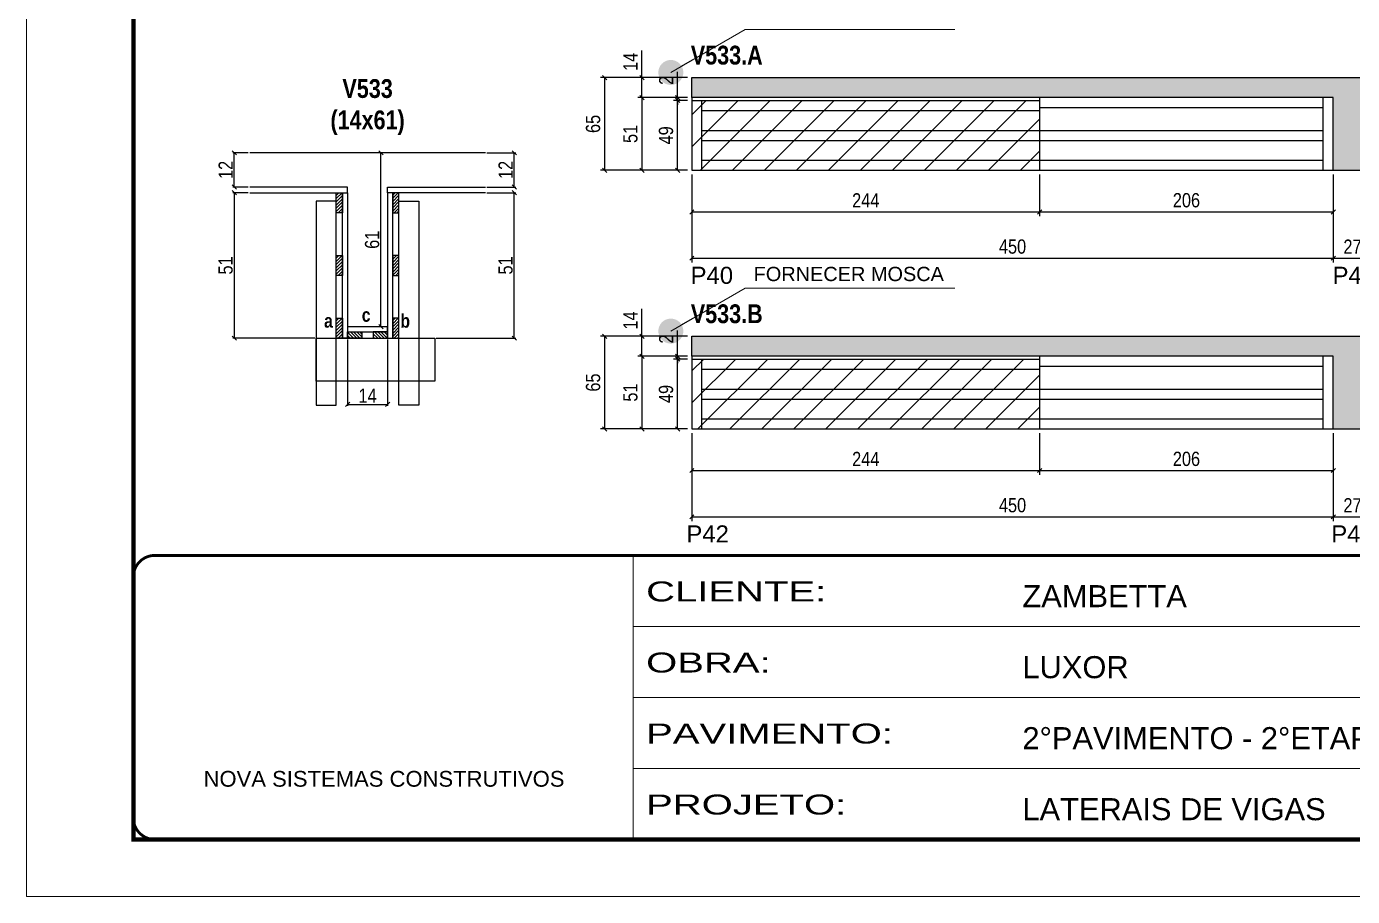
# Model space of a CAD drawing. Extents: x -15895 to 12929, y -2522 to 15173.
# Drawn here: x 6493 to 7423, y 11261 to 11871 of the extents above; entities that cross this region are included whole.
import ezdxf

# ---------------------------------------------------------------- set-up
doc = ezdxf.new("R2010")
doc.units = 0
doc.header["$PDMODE"] = 35
doc.header["$PDSIZE"] = -10
doc.linetypes.add('CONTINUO', pattern=[0])
doc.linetypes.add('DASHED', pattern=[0.75, 0.5, -0.25])
for name, color, linetype in [('5', 5, 'Continuous'), ('COTA', 241, 'Continuous'), ('detalhes', 4, 'Continuous'), ('NOMENCLATURA', 7, 'Continuous'), ('Painéis', 200, 'Continuous'), ('SARR_2.2x7', 40, 'Continuous'), ('SARR_3.5x7', 81, 'Continuous')]:
    doc.layers.add(name, color=color, linetype=linetype)
for name, color, linetype, lineweight in [('CARIMBO', 255, 'Continuous', 9), ('CONCRETO', 251, 'Continuous', 25), ('Folhas', 255, 'Continuous', 9), ('Hachura', 251, 'Continuous', 9), ('SARRAFO DE PRESSAO', 251, 'DASHED', 9)]:
    doc.layers.add(name, color=color, linetype=linetype, lineweight=lineweight)
doc.styles.add('ARIAL', font='arial.ttf')
doc.styles.add('COTA TECNICA', font='techl___.ttf', dxfattribs={"height": 10})
doc.styles.add('COTA TECNICA 2X', font='techl___.ttf', dxfattribs={"height": 10})
doc.styles.get("Standard").update_dxf_attribs({"font": 'arial.ttf'})
doc.styles.add('TECNICA', font='techb___.ttf', dxfattribs={"height": 10})
doc.styles.add('Tecnologia', font='')
doc.styles.get('Tecnologia').set_extended_font_data('Forgotten Futurist')
doc.dimstyles.new('3x', dxfattribs={"dimtxt": 10, "dimasz": 5, "dimexe": 7, "dimexo": 5, "dimgap": 4, "dimtad": 1, "dimdec": 4, "dimlfac": 0.333333, "dimdsep": 46, "dimtxsty": 'Standard', "dimblk": 'DOT', "dimcen": 0.09, "dimclrd": 1, "dimclre": 1, "dimclrt": 2, "dimadec": 0, "dimazin": 2, "dimtfac": 1, "dimtdec": 4, "dimtmove": 0, "dimatfit": 3, "dimldrblk": 'DOT', "dimfxl": 1, "dimtolj": 1, "dimtzin": 0, "dimlwd": 9, "dimlwe": 9, "dimarcsym": 0})
doc.dimstyles.new('PAINEL', dxfattribs={"dimtxt": 10, "dimasz": 3, "dimexe": 3, "dimexo": 3, "dimgap": 3, "dimtad": 1, "dimdec": 1, "dimzin": 12, "dimdsep": 46, "dimtxsty": 'COTA TECNICA', "dimblk1": 'OBLIQUE', "dimblk2": 'OBLIQUE', "dimsah": 1, "dimcen": 0.9, "dimclrd": 4, "dimclre": 4, "dimclrt": 240, "dimadec": 1, "dimazin": 3, "dimtfac": 1, "dimtdec": 1, "dimtmove": 0, "dimatfit": 3, "dimfxl": 1, "dimtolj": 1, "dimtzin": 12, "dimarcsym": 0})
doc.dimstyles.new('SECAO', dxfattribs={"dimscale": 0.333333, "dimtxt": 5, "dimasz": 9, "dimexe": 3, "dimexo": 3, "dimgap": 3, "dimtad": 1, "dimdec": 1, "dimlfac": 0.5, "dimzin": 12, "dimdsep": 46, "dimtxsty": 'COTA TECNICA 2X', "dimblk1": 'OBLIQUE', "dimblk2": 'OBLIQUE', "dimsah": 1, "dimcen": 0.9, "dimclrd": 4, "dimclre": 4, "dimclrt": 240, "dimadec": 1, "dimazin": 3, "dimtfac": 1, "dimtdec": 1, "dimtmove": 0, "dimatfit": 3, "dimfxl": 1, "dimtolj": 1, "dimtzin": 12, "dimarcsym": 0})
pattern_1 = [(45, (-116802.018, -21525.1854), (-1.122532015, 1.122532015), [])]

# ---------------------------------------------------------------- blocks, each defined once
blk = doc.blocks.new('9999999999')
at = {"color": 30, "linetype": 'CONTINUO'}
for p, q in [((98564.56, 34230.21), (98564.56, 34429.45)), ((98564.56, 34379.64), (99583.98, 34379.64)), ((98564.56, 34329.83), (99487.98, 34329.83)), ((98564.56, 34280.02), (99487.98, 34280.02))]:
    blk.add_line(p, q, dxfattribs=at)
at = {"color": 30, "linetype": 'CONTINUO', "const_width": 2}
blk.add_lwpolyline([(99583.98, 34230.21), (99583.98, 34414.45, 0.414214), (99568.98, 34429.45), (98228.98, 34429.45, 0.414214), (98213.98, 34414.45), (98213.98, 34245.21, 0.414214), (98228.98, 34230.21), (99583.98, 34230.21)], format="xyb", dxfattribs=at)
at = {"layer": 'Folhas'}
blk.add_lwpolyline([(98138.98, 34190.21), (99623.98, 34190.21), (99623.98, 35240.21), (98138.98, 35240.21)], close=True, dxfattribs=at)
at = {"layer": 'Folhas', "color": 30, "const_width": 3}
blk.add_lwpolyline([(98213.98, 34230.21), (99583.98, 34230.21), (99583.98, 35200.21), (98213.98, 35200.21)], close=True, dxfattribs=at)
at = {"color": 7, "linetype": 'Continuous', "ltscale": 5, "style": 'ARIAL'}
for s, height, p in [('ZAMBETTA', 15.483, (98837.68, 34393.13)), ('LUXOR', 15.483, (98837.68, 34343.32)), ('2°PAVIMENTO - 2°ETAPA', 15.4829, (98837.68, 34293.51)), ('NOVA SISTEMAS CONSTRUTIVOS', 11.0592, (98263.19, 34267.21)), ('LATERAIS DE VIGAS', 15.4829, (98837.68, 34243.7))]:
    blk.add_text(s, height=height, dxfattribs=at).set_placement(p)
at = {"layer": 'Folhas', "color": 7, "style": 'Tecnologia', "width": 1.5}
for s, p in [('CLIENTE:', (98573.65, 34397.17)), ('OBRA:', (98573.65, 34347.31)), ('PAVIMENTO:', (98573.65, 34297.5)), ('PROJETO:', (98573.65, 34247.69))]:
    blk.add_text(s, height=14, dxfattribs=at).set_placement(p)
blk = doc.blocks.new('_Oblique')
at = {"color": 0, "linetype": 'ByBlock', "lineweight": -2}
blk.add_line((-0.5, -0.5), (0.5, 0.5), dxfattribs=at)
blk = doc.blocks.new('*D240')
at = {"layer": 'COTA', "color": 4, "lineweight": -2, "transparency": 16777216}
for p, q in [((6648.45, 11754.35), (6637.66, 11754.35)), ((6638.66, 11754.35), (6638.66, 11652.35)), ((6695.15, 11652.35), (6637.66, 11652.35))]:
    blk.add_line(p, q, dxfattribs=at)
at = {"layer": 'Defpoints', "color": 0, "transparency": 16777216}
for p in [(6649.45, 11754.35), (6638.66, 11652.35), (6696.15, 11652.35, 0)]:
    blk.add_point(p, dxfattribs=at)
at = {"layer": 'COTA', "color": 4, "lineweight": -2, "transparency": 16777216, "xscale": 3, "yscale": 3, "zscale": 3}
for p, rotation in [((6638.66, 11754.35), 90), ((6638.66, 11652.35), 270)]:
    blk.add_blockref('_Oblique', p, dxfattribs=dict(at, rotation=rotation))
at = {"layer": 'COTA', "color": 240, "transparency": 16777216, "insert": (6632.55, 11703.35), "char_height": 10, "attachment_point": 5, "rotation": 90, "style": 'COTA TECNICA 2X'}
blk.add_mtext('\\A1;51', dxfattribs=at)
blk = doc.blocks.new('*D241')
at = {"layer": 'COTA', "color": 4, "lineweight": -2, "transparency": 16777216}
for p, q in [((6745.15, 11782.35), (6740.48, 11782.35)), ((6741.48, 11660.35), (6741.48, 11782.35)), ((6745.15, 11660.35), (6740.48, 11660.35))]:
    blk.add_line(p, q, dxfattribs=at)
at = {"layer": 'Defpoints', "color": 0, "transparency": 16777216}
for p in [(6741.48, 11782.35), (6746.15, 11782.35), (6746.15, 11660.35)]:
    blk.add_point(p, dxfattribs=at)
at = {"layer": 'COTA', "color": 4, "lineweight": -2, "transparency": 16777216, "xscale": 3, "yscale": 3, "zscale": 3}
for p, rotation in [((6741.48, 11782.35), 90), ((6741.48, 11660.35), 270)]:
    blk.add_blockref('_Oblique', p, dxfattribs=dict(at, rotation=rotation))
at = {"layer": 'COTA', "color": 240, "transparency": 16777216, "insert": (6735.38, 11721.35), "char_height": 10, "attachment_point": 5, "rotation": 90, "style": 'COTA TECNICA 2X'}
blk.add_mtext('\\A1;61', dxfattribs=at)
blk = doc.blocks.new('*D243')
at = {"layer": 'COTA', "color": 4, "lineweight": -2, "transparency": 16777216}
for p, q in [((6648.45, 11782.35), (6637.66, 11782.35)), ((6638.66, 11758.35), (6638.66, 11782.35)), ((6648.45, 11758.35), (6637.66, 11758.35))]:
    blk.add_line(p, q, dxfattribs=at)
at = {"layer": 'Defpoints', "color": 0, "transparency": 16777216}
for p in [(6638.66, 11782.35), (6649.45, 11782.35), (6649.45, 11758.35)]:
    blk.add_point(p, dxfattribs=at)
at = {"layer": 'COTA', "color": 4, "lineweight": -2, "transparency": 16777216, "xscale": 3, "yscale": 3, "zscale": 3}
for p, rotation in [((6638.66, 11782.35), 90), ((6638.66, 11758.35), 270)]:
    blk.add_blockref('_Oblique', p, dxfattribs=dict(at, rotation=rotation))
at = {"layer": 'COTA', "color": 240, "transparency": 16777216, "insert": (6632.6, 11770.35), "char_height": 10, "attachment_point": 5, "rotation": 90, "style": 'COTA TECNICA 2X'}
blk.add_mtext('\\A1;12', dxfattribs=at)
blk = doc.blocks.new('*D244')
at = {"layer": 'COTA', "color": 4, "lineweight": -2, "transparency": 16777216}
for p, q in [((6718.15, 11651.35), (6718.15, 11604.91)), ((6746.15, 11651.35), (6746.15, 11604.91)), ((6718.15, 11605.91), (6746.15, 11605.91))]:
    blk.add_line(p, q, dxfattribs=at)
at = {"layer": 'Defpoints', "color": 0, "transparency": 16777216}
for p in [(6718.15, 11652.35), (6746.15, 11652.35), (6746.15, 11605.91)]:
    blk.add_point(p, dxfattribs=at)
at = {"layer": 'COTA', "color": 4, "lineweight": -2, "transparency": 16777216, "xscale": 3, "yscale": 3, "zscale": 3, "rotation": 180}
blk.add_blockref('_Oblique', (6718.15, 11605.91), dxfattribs=at)
at = {"layer": 'COTA', "color": 4, "lineweight": -2, "transparency": 16777216, "xscale": 3, "yscale": 3, "zscale": 3}
blk.add_blockref('_Oblique', (6746.15, 11605.91), dxfattribs=at)
at = {"layer": 'COTA', "color": 240, "transparency": 16777216, "insert": (6732.15, 11611.98), "char_height": 10, "attachment_point": 5, "style": 'COTA TECNICA 2X'}
blk.add_mtext('\\A1;14', dxfattribs=at)
blk = doc.blocks.new('*D245')
at = {"layer": 'COTA', "color": 4, "lineweight": -2, "transparency": 16777216}
for p, q in [((6815.85, 11754.35), (6836.08, 11754.35)), ((6835.08, 11652.35), (6835.08, 11754.35)), ((6780.34, 11652.35), (6836.08, 11652.35))]:
    blk.add_line(p, q, dxfattribs=at)
at = {"layer": 'Defpoints', "color": 0, "transparency": 16777216}
for p in [(6814.85, 11754.35), (6835.08, 11754.35), (6779.34, 11652.35)]:
    blk.add_point(p, dxfattribs=at)
at = {"layer": 'COTA', "color": 4, "lineweight": -2, "transparency": 16777216, "xscale": 3, "yscale": 3, "zscale": 3}
for p, rotation in [((6835.08, 11754.35), 90), ((6835.08, 11652.35), 270)]:
    blk.add_blockref('_Oblique', p, dxfattribs=dict(at, rotation=rotation))
at = {"layer": 'COTA', "color": 240, "transparency": 16777216, "insert": (6828.97, 11703.35), "char_height": 10, "attachment_point": 5, "rotation": 90, "style": 'COTA TECNICA 2X'}
blk.add_mtext('\\A1;51', dxfattribs=at)
blk = doc.blocks.new('*D242')
at = {"layer": 'COTA', "color": 4, "lineweight": -2, "transparency": 16777216}
for p, q in [((6815.85, 11782.35), (6836.08, 11782.35)), ((6835.08, 11758.35), (6835.08, 11782.35)), ((6815.85, 11758.35), (6836.08, 11758.35))]:
    blk.add_line(p, q, dxfattribs=at)
at = {"layer": 'Defpoints', "color": 0, "transparency": 16777216}
for p in [(6814.85, 11782.35), (6835.08, 11782.35), (6814.85, 11758.35)]:
    blk.add_point(p, dxfattribs=at)
at = {"layer": 'COTA', "color": 4, "lineweight": -2, "transparency": 16777216, "xscale": 3, "yscale": 3, "zscale": 3}
for p, rotation in [((6835.08, 11782.35), 90), ((6835.08, 11758.35), 270)]:
    blk.add_blockref('_Oblique', p, dxfattribs=dict(at, rotation=rotation))
at = {"layer": 'COTA', "color": 240, "transparency": 16777216, "insert": (6829.02, 11770.35), "char_height": 10, "attachment_point": 5, "rotation": 90, "style": 'COTA TECNICA 2X'}
blk.add_mtext('\\A1;12', dxfattribs=at)
blk = doc.blocks.new('*D254')
at = {"layer": 'COTA', "color": 4, "lineweight": -2, "transparency": 16777216}
for p, q in [((6959.63, 11767.1), (6959.63, 11705.44)), ((7409.63, 11767.1), (7409.63, 11705.44)), ((6959.63, 11708.44), (7409.63, 11708.44))]:
    blk.add_line(p, q, dxfattribs=at)
at = {"layer": 'Defpoints', "color": 0, "transparency": 16777216}
for p in [(6959.63, 11770.1), (7409.63, 11770.1), (7409.63, 11708.44)]:
    blk.add_point(p, dxfattribs=at)
at = {"layer": 'COTA', "color": 4, "lineweight": -2, "transparency": 16777216, "xscale": 3, "yscale": 3, "zscale": 3, "rotation": 180}
blk.add_blockref('_Oblique', (6959.63, 11708.44), dxfattribs=at)
at = {"layer": 'COTA', "color": 4, "lineweight": -2, "transparency": 16777216, "xscale": 3, "yscale": 3, "zscale": 3}
blk.add_blockref('_Oblique', (7409.63, 11708.44), dxfattribs=at)
at = {"layer": 'COTA', "color": 240, "transparency": 16777216, "insert": (7184.63, 11716.54), "char_height": 10, "attachment_point": 5, "style": 'COTA TECNICA'}
blk.add_mtext('\\A1;450', dxfattribs=at)
blk = doc.blocks.new('*D250')
at = {"layer": 'COTA', "color": 4, "lineweight": -2, "transparency": 16777216}
for p, q in [((6959.63, 11767.1), (6959.63, 11737.92)), ((7203.63, 11767.1), (7203.63, 11737.92)), ((6959.63, 11740.92), (7203.63, 11740.92))]:
    blk.add_line(p, q, dxfattribs=at)
at = {"layer": 'Defpoints', "color": 0, "transparency": 16777216}
for p in [(6959.63, 11770.1), (7203.63, 11770.1), (7203.63, 11740.92)]:
    blk.add_point(p, dxfattribs=at)
at = {"layer": 'COTA', "color": 4, "lineweight": -2, "transparency": 16777216, "xscale": 3, "yscale": 3, "zscale": 3, "rotation": 180}
blk.add_blockref('_Oblique', (6959.63, 11740.92), dxfattribs=at)
at = {"layer": 'COTA', "color": 4, "lineweight": -2, "transparency": 16777216, "xscale": 3, "yscale": 3, "zscale": 3}
blk.add_blockref('_Oblique', (7203.63, 11740.92), dxfattribs=at)
at = {"layer": 'COTA', "color": 240, "transparency": 16777216, "insert": (7081.63, 11749), "char_height": 10, "attachment_point": 5, "style": 'COTA TECNICA'}
blk.add_mtext('\\A1;244', dxfattribs=at)
blk = doc.blocks.new('*D251')
at = {"layer": 'COTA', "color": 4, "lineweight": -2, "transparency": 16777216}
for p, q in [((7203.63, 11767.1), (7203.63, 11737.92)), ((7409.63, 11767.1), (7409.63, 11737.92)), ((7203.63, 11740.92), (7409.63, 11740.92))]:
    blk.add_line(p, q, dxfattribs=at)
at = {"layer": 'Defpoints', "color": 0, "transparency": 16777216}
for p in [(7203.63, 11770.1), (7409.63, 11770.1), (7409.63, 11740.92)]:
    blk.add_point(p, dxfattribs=at)
at = {"layer": 'COTA', "color": 4, "lineweight": -2, "transparency": 16777216, "xscale": 3, "yscale": 3, "zscale": 3, "rotation": 180}
blk.add_blockref('_Oblique', (7203.63, 11740.92), dxfattribs=at)
at = {"layer": 'COTA', "color": 4, "lineweight": -2, "transparency": 16777216, "xscale": 3, "yscale": 3, "zscale": 3}
blk.add_blockref('_Oblique', (7409.63, 11740.92), dxfattribs=at)
at = {"layer": 'COTA', "color": 240, "transparency": 16777216, "insert": (7306.63, 11749.03), "char_height": 10, "attachment_point": 5, "style": 'COTA TECNICA'}
blk.add_mtext('\\A1;206', dxfattribs=at)
blk = doc.blocks.new('*D252')
at = {"layer": 'COTA', "color": 4, "lineweight": -2, "transparency": 16777216}
for p, q in [((6959.63, 11585.69), (6959.63, 11524.02)), ((7409.63, 11585.69), (7409.63, 11524.02)), ((6959.63, 11527.02), (7409.63, 11527.02))]:
    blk.add_line(p, q, dxfattribs=at)
at = {"layer": 'Defpoints', "color": 0, "transparency": 16777216}
for p in [(6959.63, 11588.69), (7409.63, 11588.69), (7409.63, 11527.02)]:
    blk.add_point(p, dxfattribs=at)
at = {"layer": 'COTA', "color": 4, "lineweight": -2, "transparency": 16777216, "xscale": 3, "yscale": 3, "zscale": 3, "rotation": 180}
blk.add_blockref('_Oblique', (6959.63, 11527.02), dxfattribs=at)
at = {"layer": 'COTA', "color": 4, "lineweight": -2, "transparency": 16777216, "xscale": 3, "yscale": 3, "zscale": 3}
blk.add_blockref('_Oblique', (7409.63, 11527.02), dxfattribs=at)
at = {"layer": 'COTA', "color": 240, "transparency": 16777216, "insert": (7184.63, 11535.13), "char_height": 10, "attachment_point": 5, "style": 'COTA TECNICA'}
blk.add_mtext('\\A1;450', dxfattribs=at)
blk = doc.blocks.new('*D253')
at = {"layer": 'COTA', "color": 4, "lineweight": -2, "transparency": 16777216}
for p, q in [((6959.63, 11585.69), (6959.63, 11556.51)), ((7203.63, 11585.69), (7203.63, 11556.51)), ((6959.63, 11559.51), (7203.63, 11559.51))]:
    blk.add_line(p, q, dxfattribs=at)
at = {"layer": 'Defpoints', "color": 0, "transparency": 16777216}
for p in [(6959.63, 11588.69), (7203.63, 11588.69), (7203.63, 11559.51)]:
    blk.add_point(p, dxfattribs=at)
at = {"layer": 'COTA', "color": 4, "lineweight": -2, "transparency": 16777216, "xscale": 3, "yscale": 3, "zscale": 3, "rotation": 180}
blk.add_blockref('_Oblique', (6959.63, 11559.51), dxfattribs=at)
at = {"layer": 'COTA', "color": 4, "lineweight": -2, "transparency": 16777216, "xscale": 3, "yscale": 3, "zscale": 3}
blk.add_blockref('_Oblique', (7203.63, 11559.51), dxfattribs=at)
at = {"layer": 'COTA', "color": 240, "transparency": 16777216, "insert": (7081.63, 11567.58), "char_height": 10, "attachment_point": 5, "style": 'COTA TECNICA'}
blk.add_mtext('\\A1;244', dxfattribs=at)
blk = doc.blocks.new('*D246')
at = {"layer": 'COTA', "color": 4, "lineweight": -2, "transparency": 16777216}
for p, q in [((7203.63, 11585.69), (7203.63, 11556.51)), ((7409.63, 11585.69), (7409.63, 11556.51)), ((7203.63, 11559.51), (7409.63, 11559.51))]:
    blk.add_line(p, q, dxfattribs=at)
at = {"layer": 'Defpoints', "color": 0, "transparency": 16777216}
for p in [(7203.63, 11588.69), (7409.63, 11588.69), (7409.63, 11559.51)]:
    blk.add_point(p, dxfattribs=at)
at = {"layer": 'COTA', "color": 4, "lineweight": -2, "transparency": 16777216, "xscale": 3, "yscale": 3, "zscale": 3, "rotation": 180}
blk.add_blockref('_Oblique', (7203.63, 11559.51), dxfattribs=at)
at = {"layer": 'COTA', "color": 4, "lineweight": -2, "transparency": 16777216, "xscale": 3, "yscale": 3, "zscale": 3}
blk.add_blockref('_Oblique', (7409.63, 11559.51), dxfattribs=at)
at = {"layer": 'COTA', "color": 240, "transparency": 16777216, "insert": (7306.63, 11567.61), "char_height": 10, "attachment_point": 5, "style": 'COTA TECNICA'}
blk.add_mtext('\\A1;206', dxfattribs=at)
blk = doc.blocks.new('*D247')
at = {"layer": 'COTA', "color": 4, "lineweight": -2, "transparency": 16777216}
for p, q in [((6956.63, 11639.69), (6921.67, 11639.69)), ((6924.67, 11639.69), (6924.67, 11588.69)), ((6956.63, 11588.69), (6921.67, 11588.69))]:
    blk.add_line(p, q, dxfattribs=at)
at = {"layer": 'Defpoints', "color": 0, "transparency": 16777216}
for p in [(6959.63, 11639.69), (6924.67, 11588.69), (6959.63, 11588.69)]:
    blk.add_point(p, dxfattribs=at)
at = {"layer": 'COTA', "color": 4, "lineweight": -2, "transparency": 16777216, "xscale": 3, "yscale": 3, "zscale": 3}
for p, rotation in [((6924.67, 11639.69), 90), ((6924.67, 11588.69), 270)]:
    blk.add_blockref('_Oblique', p, dxfattribs=dict(at, rotation=rotation))
at = {"layer": 'COTA', "color": 240, "transparency": 16777216, "insert": (6916.56, 11614.19), "char_height": 10, "attachment_point": 5, "rotation": 90, "style": 'COTA TECNICA'}
blk.add_mtext('\\A1;51', dxfattribs=at)
blk = doc.blocks.new('*D248')
at = {"layer": 'COTA', "color": 4, "lineweight": -2, "transparency": 16777216}
for p, q in [((6924.67, 11653.69), (6924.67, 11672.81)), ((6956.63, 11653.69), (6921.67, 11653.69)), ((6924.67, 11639.69), (6924.67, 11653.69)), ((6956.63, 11639.69), (6921.67, 11639.69))]:
    blk.add_line(p, q, dxfattribs=at)
at = {"layer": 'Defpoints', "color": 0, "transparency": 16777216}
for p in [(6924.67, 11653.69), (6959.63, 11653.69), (6959.63, 11639.69)]:
    blk.add_point(p, dxfattribs=at)
at = {"layer": 'COTA', "color": 4, "lineweight": -2, "transparency": 16777216, "xscale": 3, "yscale": 3, "zscale": 3}
for p, rotation in [((6924.67, 11653.69), 90), ((6924.67, 11639.69), 270)]:
    blk.add_blockref('_Oblique', p, dxfattribs=dict(at, rotation=rotation))
at = {"layer": 'COTA', "color": 240, "transparency": 16777216, "insert": (6916.59, 11664.75), "char_height": 10, "attachment_point": 5, "rotation": 90, "style": 'COTA TECNICA'}
blk.add_mtext('\\A1;14', dxfattribs=at)
blk = doc.blocks.new('*D249')
at = {"layer": 'COTA', "color": 4, "lineweight": -2, "transparency": 16777216}
for p, q in [((6956.63, 11653.69), (6895.5, 11653.69)), ((6898.5, 11588.69), (6898.5, 11653.69)), ((6956.63, 11588.69), (6895.5, 11588.69))]:
    blk.add_line(p, q, dxfattribs=at)
at = {"layer": 'Defpoints', "color": 0, "transparency": 16777216}
for p in [(6898.5, 11653.69), (6959.63, 11653.69), (6959.63, 11588.69)]:
    blk.add_point(p, dxfattribs=at)
at = {"layer": 'COTA', "color": 4, "lineweight": -2, "transparency": 16777216, "xscale": 3, "yscale": 3, "zscale": 3}
for p, rotation in [((6898.5, 11653.69), 90), ((6898.5, 11588.69), 270)]:
    blk.add_blockref('_Oblique', p, dxfattribs=dict(at, rotation=rotation))
at = {"layer": 'COTA', "color": 240, "transparency": 16777216, "insert": (6890.39, 11621.19), "char_height": 10, "attachment_point": 5, "rotation": 90, "style": 'COTA TECNICA'}
blk.add_mtext('\\A1;65', dxfattribs=at)
blk = doc.blocks.new('*D593')
at = {"layer": 'COTA', "color": 4, "lineweight": -2, "transparency": 16777216}
for p, q in [((6956.63, 11637.69), (6946.66, 11637.69)), ((6949.66, 11588.69), (6949.66, 11637.69)), ((6956.63, 11588.69), (6946.66, 11588.69))]:
    blk.add_line(p, q, dxfattribs=at)
at = {"layer": 'Defpoints', "color": 0, "transparency": 16777216}
for p in [(6949.66, 11637.69), (6959.63, 11637.69), (6959.63, 11588.69)]:
    blk.add_point(p, dxfattribs=at)
at = {"layer": 'COTA', "color": 4, "lineweight": -2, "transparency": 16777216, "xscale": 3, "yscale": 3, "zscale": 3}
for p, rotation in [((6949.66, 11637.69), 90), ((6949.66, 11588.69), 270)]:
    blk.add_blockref('_Oblique', p, dxfattribs=dict(at, rotation=rotation))
at = {"layer": 'COTA', "color": 240, "transparency": 16777216, "insert": (6941.56, 11613.19), "char_height": 10, "attachment_point": 5, "rotation": 90, "style": 'COTA TECNICA'}
blk.add_mtext('\\A1;49', dxfattribs=at)
blk = doc.blocks.new('*D594')
at = {"layer": 'COTA', "color": 4, "lineweight": -2, "transparency": 16777216}
for p, q in [((6949.66, 11639.69), (6949.66, 11657.8)), ((6956.63, 11639.69), (6946.66, 11639.69)), ((6956.63, 11637.69), (6946.66, 11637.69)), ((6949.66, 11637.69), (6949.66, 11639.69)), ((6949.66, 11637.69), (6949.66, 11634.69))]:
    blk.add_line(p, q, dxfattribs=at)
at = {"layer": 'Defpoints', "color": 0, "transparency": 16777216}
for p in [(6949.66, 11639.69), (6959.63, 11639.69), (6959.63, 11637.69)]:
    blk.add_point(p, dxfattribs=at)
at = {"layer": 'COTA', "color": 4, "lineweight": -2, "transparency": 16777216, "xscale": 3, "yscale": 3, "zscale": 3}
for p, rotation in [((6949.66, 11639.69), 270), ((6949.66, 11637.69), 90)]:
    blk.add_blockref('_Oblique', p, dxfattribs=dict(at, rotation=rotation))
at = {"layer": 'COTA', "color": 240, "transparency": 16777216, "insert": (6941.66, 11651.74), "char_height": 10, "attachment_point": 5, "rotation": 90, "style": 'COTA TECNICA'}
blk.add_mtext('\\A1;2', dxfattribs=at)
blk = doc.blocks.new('_Dot')
at = {"color": 0, "linetype": 'ByBlock', "lineweight": -2}
blk.add_line((-0.5, 0), (-1, 0), dxfattribs=at)
at = {"color": 0, "linetype": 'ByBlock', "const_width": 0.5}
blk.add_lwpolyline([(-0.25, 0, 1), (0.25, 0, 1)], format="xyb", close=True, dxfattribs=at)
blk = doc.blocks.new('*D595')
at = {"layer": 'COTA', "color": 4, "lineweight": -2, "transparency": 16777216}
for p, q in [((6956.63, 11821.1), (6921.67, 11821.1)), ((6924.67, 11821.1), (6924.67, 11770.1)), ((6956.63, 11770.1), (6921.67, 11770.1))]:
    blk.add_line(p, q, dxfattribs=at)
at = {"layer": 'Defpoints', "color": 0, "transparency": 16777216}
for p in [(6959.63, 11821.1), (6924.67, 11770.1), (6959.63, 11770.1)]:
    blk.add_point(p, dxfattribs=at)
at = {"layer": 'COTA', "color": 4, "lineweight": -2, "transparency": 16777216, "xscale": 3, "yscale": 3, "zscale": 3}
for p, rotation in [((6924.67, 11821.1), 90), ((6924.67, 11770.1), 270)]:
    blk.add_blockref('_Oblique', p, dxfattribs=dict(at, rotation=rotation))
at = {"layer": 'COTA', "color": 240, "transparency": 16777216, "insert": (6916.56, 11795.6), "char_height": 10, "attachment_point": 5, "rotation": 90, "style": 'COTA TECNICA'}
blk.add_mtext('\\A1;51', dxfattribs=at)
blk = doc.blocks.new('*D596')
at = {"layer": 'COTA', "color": 4, "lineweight": -2, "transparency": 16777216}
for p, q in [((6924.67, 11835.1), (6924.67, 11854.22)), ((6956.63, 11835.1), (6921.67, 11835.1)), ((6924.67, 11821.1), (6924.67, 11835.1)), ((6956.63, 11821.1), (6921.67, 11821.1))]:
    blk.add_line(p, q, dxfattribs=at)
at = {"layer": 'Defpoints', "color": 0, "transparency": 16777216}
for p in [(6924.67, 11835.1), (6959.63, 11835.1), (6959.63, 11821.1)]:
    blk.add_point(p, dxfattribs=at)
at = {"layer": 'COTA', "color": 4, "lineweight": -2, "transparency": 16777216, "xscale": 3, "yscale": 3, "zscale": 3}
for p, rotation in [((6924.67, 11835.1), 90), ((6924.67, 11821.1), 270)]:
    blk.add_blockref('_Oblique', p, dxfattribs=dict(at, rotation=rotation))
at = {"layer": 'COTA', "color": 240, "transparency": 16777216, "insert": (6916.59, 11846.16), "char_height": 10, "attachment_point": 5, "rotation": 90, "style": 'COTA TECNICA'}
blk.add_mtext('\\A1;14', dxfattribs=at)
blk = doc.blocks.new('*D597')
at = {"layer": 'COTA', "color": 4, "lineweight": -2, "transparency": 16777216}
for p, q in [((6956.63, 11835.1), (6895.5, 11835.1)), ((6898.5, 11770.1), (6898.5, 11835.1)), ((6956.63, 11770.1), (6895.5, 11770.1))]:
    blk.add_line(p, q, dxfattribs=at)
at = {"layer": 'Defpoints', "color": 0, "transparency": 16777216}
for p in [(6898.5, 11835.1), (6959.63, 11835.1), (6959.63, 11770.1)]:
    blk.add_point(p, dxfattribs=at)
at = {"layer": 'COTA', "color": 4, "lineweight": -2, "transparency": 16777216, "xscale": 3, "yscale": 3, "zscale": 3}
for p, rotation in [((6898.5, 11835.1), 90), ((6898.5, 11770.1), 270)]:
    blk.add_blockref('_Oblique', p, dxfattribs=dict(at, rotation=rotation))
at = {"layer": 'COTA', "color": 240, "transparency": 16777216, "insert": (6890.39, 11802.6), "char_height": 10, "attachment_point": 5, "rotation": 90, "style": 'COTA TECNICA'}
blk.add_mtext('\\A1;65', dxfattribs=at)
blk = doc.blocks.new('*D598')
at = {"layer": 'COTA', "color": 4, "lineweight": -2, "transparency": 16777216}
for p, q in [((6956.63, 11819.1), (6946.66, 11819.1)), ((6949.66, 11770.1), (6949.66, 11819.1)), ((6956.63, 11770.1), (6946.66, 11770.1))]:
    blk.add_line(p, q, dxfattribs=at)
at = {"layer": 'Defpoints', "color": 0, "transparency": 16777216}
for p in [(6949.66, 11819.1), (6959.63, 11819.1), (6959.63, 11770.1)]:
    blk.add_point(p, dxfattribs=at)
at = {"layer": 'COTA', "color": 4, "lineweight": -2, "transparency": 16777216, "xscale": 3, "yscale": 3, "zscale": 3}
for p, rotation in [((6949.66, 11819.1), 90), ((6949.66, 11770.1), 270)]:
    blk.add_blockref('_Oblique', p, dxfattribs=dict(at, rotation=rotation))
at = {"layer": 'COTA', "color": 240, "transparency": 16777216, "insert": (6941.56, 11794.6), "char_height": 10, "attachment_point": 5, "rotation": 90, "style": 'COTA TECNICA'}
blk.add_mtext('\\A1;49', dxfattribs=at)
blk = doc.blocks.new('*D599')
at = {"layer": 'COTA', "color": 4, "lineweight": -2, "transparency": 16777216}
for p, q in [((6949.66, 11821.1), (6949.66, 11839.21)), ((6956.63, 11821.1), (6946.66, 11821.1)), ((6956.63, 11819.1), (6946.66, 11819.1)), ((6949.66, 11819.1), (6949.66, 11821.1)), ((6949.66, 11819.1), (6949.66, 11816.1))]:
    blk.add_line(p, q, dxfattribs=at)
at = {"layer": 'Defpoints', "color": 0, "transparency": 16777216}
for p in [(6949.66, 11821.1), (6959.63, 11821.1), (6959.63, 11819.1)]:
    blk.add_point(p, dxfattribs=at)
at = {"layer": 'COTA', "color": 4, "lineweight": -2, "transparency": 16777216, "xscale": 3, "yscale": 3, "zscale": 3}
for p, rotation in [((6949.66, 11821.1), 270), ((6949.66, 11819.1), 90)]:
    blk.add_blockref('_Oblique', p, dxfattribs=dict(at, rotation=rotation))
at = {"layer": 'COTA', "color": 240, "transparency": 16777216, "insert": (6941.66, 11833.16), "char_height": 10, "attachment_point": 5, "rotation": 90, "style": 'COTA TECNICA'}
blk.add_mtext('\\A1;2', dxfattribs=at)
blk = doc.blocks.new('*D1925')
at = {"layer": 'COTA', "color": 4, "lineweight": -2, "transparency": 16777216}
for p, q in [((7409.63, 11767.1), (7409.63, 11705.44)), ((7436.63, 11767.1), (7436.63, 11705.44)), ((7409.63, 11708.44), (7436.63, 11708.44))]:
    blk.add_line(p, q, dxfattribs=at)
at = {"layer": 'Defpoints', "color": 0, "transparency": 16777216}
for p in [(7409.63, 11770.1), (7436.63, 11770.1), (7436.63, 11708.44)]:
    blk.add_point(p, dxfattribs=at)
at = {"layer": 'COTA', "color": 4, "lineweight": -2, "transparency": 16777216, "xscale": 3, "yscale": 3, "zscale": 3, "rotation": 180}
blk.add_blockref('_Oblique', (7409.63, 11708.44), dxfattribs=at)
at = {"layer": 'COTA', "color": 4, "lineweight": -2, "transparency": 16777216, "xscale": 3, "yscale": 3, "zscale": 3}
blk.add_blockref('_Oblique', (7436.63, 11708.44), dxfattribs=at)
at = {"layer": 'COTA', "color": 240, "transparency": 16777216, "insert": (7423.13, 11716.51), "char_height": 10, "attachment_point": 5, "style": 'COTA TECNICA'}
blk.add_mtext('\\A1;27', dxfattribs=at)
blk = doc.blocks.new('*D1926')
at = {"layer": 'COTA', "color": 4, "lineweight": -2, "transparency": 16777216}
for p, q in [((7409.63, 11585.69), (7409.63, 11524.02)), ((7436.63, 11585.69), (7436.63, 11524.02)), ((7409.63, 11527.02), (7436.63, 11527.02))]:
    blk.add_line(p, q, dxfattribs=at)
at = {"layer": 'Defpoints', "color": 0, "transparency": 16777216}
for p in [(7409.63, 11588.69), (7436.63, 11588.69), (7436.63, 11527.02)]:
    blk.add_point(p, dxfattribs=at)
at = {"layer": 'COTA', "color": 4, "lineweight": -2, "transparency": 16777216, "xscale": 3, "yscale": 3, "zscale": 3, "rotation": 180}
blk.add_blockref('_Oblique', (7409.63, 11527.02), dxfattribs=at)
at = {"layer": 'COTA', "color": 4, "lineweight": -2, "transparency": 16777216, "xscale": 3, "yscale": 3, "zscale": 3}
blk.add_blockref('_Oblique', (7436.63, 11527.02), dxfattribs=at)
at = {"layer": 'COTA', "color": 240, "transparency": 16777216, "insert": (7423.13, 11535.1), "char_height": 10, "attachment_point": 5, "style": 'COTA TECNICA'}
blk.add_mtext('\\A1;27', dxfattribs=at)

msp = doc.modelspace()

# ---------------------------------------------------------------- hatches: boundary and pattern name
at = {"layer": 'COTA'}
h = msp.add_hatch(dxfattribs=at)
h.set_pattern_fill('AR-CONC', color=256, scale=0.03)
h.paths.add_polyline_path([(7436.63, 11821.1), (7886.63, 11821.1), (7886.63, 11835.1), (6959.63, 11835.1), (6959.63, 11821.1), (7409.63, 11821.1), (7409.63, 11770.1), (7436.63, 11770.1)])
h = msp.add_hatch(dxfattribs=at)
h.set_pattern_fill('AR-CONC', color=256, scale=0.03)
h.set_pattern_definition([(50, (-3, 0), (5.46554, -0.4781726), [0.5715, -6.2865]), (355, (-3, 0), (-1.0573026, 5.7317054), [0.4572, -5.0292175]), (100.451445, (-2.5445, -0.04), (4.4082374, 5.2535326), [0.4857003, -5.3427073]), (46.1842, (-3, 1.524), (8.1323712, -1.2612698), [0.85725, -9.42975]), (96.63556, (-2.322, 1.419), (7.122124, 7.4227837), [0.7285507, -8.014068]), (351.18415, (-3, 1.524), (7.122124, 7.4227837), [0.685799, -7.543792]), (21, (-2.238, 1.143), (4.5484317, -3.067956), [0.5715, -6.2865]), (326, (-2.238, 1.143), (1.8540609, 5.525639), [0.4572, -5.0292]), (71.451445, (-1.859, 0.8873), (6.4024926, 2.457683), [0.4857003, -5.3426981]), (37.5, (-3, 0), (0.0926581, 2.53665117), [0, -4.96824, 0, -5.1054, 0, -5.04825]), (7.5, (-3, 0), (2.0045899, 3.00541724), [0, -2.91084, 0, -4.85394, 0, -1.92405]), (327.5, (-4.6993, 0), (4.06771786, -0.17186232), [0, -1.905, 0, -5.9436, 0, -7.8867]), (317.5, (-5.4613, 0), (4.4438754, 0.7627947), [0, -2.4765, 0, -3.94716, 0, -5.6007])])
h.paths.add_polyline_path([(7436.63, 11639.69), (7886.63, 11639.69), (7886.63, 11653.69), (6959.63, 11653.69), (6959.63, 11639.69), (7409.63, 11639.69), (7409.63, 11588.69), (7436.63, 11588.69)])
at = {"layer": 'Hachura', "linetype": 'ByBlock'}
h = msp.add_hatch(dxfattribs=at)
h.set_pattern_fill('ANSI31', color=256, scale=5)
h.paths.add_polyline_path([(6959.63, 11819.1), (6959.63, 11770.1), (7203.63, 11770.1), (7203.63, 11819.1)])
h.paths.add_polyline_path([(7203.63, 11588.69), (7203.63, 11637.69), (6959.63, 11637.69), (6959.63, 11588.69)])
at = {"layer": 'SARR_2.2x7'}
h = msp.add_hatch(dxfattribs=at)
h.set_pattern_fill('ANSI31', color=256, scale=0.5)
h.set_pattern_definition([(45, (-116802.018, -21481.1854), (-1.122532015, 1.122532015), [])])
h.paths.add_polyline_path([(6710.15, 11740.35), (6714.55, 11740.35), (6714.55, 11754.35), (6710.15, 11754.35)])
h = msp.add_hatch(dxfattribs=at)
h.set_pattern_fill('ANSI31', color=256, scale=0.5)
h.set_pattern_definition([(45, (-116812.018, -21481.1854), (-1.122532015, 1.122532015), [])])
h.paths.add_polyline_path([(6754.15, 11740.35), (6749.75, 11740.35), (6749.75, 11754.35), (6754.15, 11754.35)])
h = msp.add_hatch(dxfattribs=at)
h.set_pattern_fill('ANSI31', color=256, scale=0.5)
h.set_pattern_definition(pattern_1)
h.paths.add_polyline_path([(6710.15, 11696.35), (6714.55, 11696.35), (6714.55, 11710.35), (6710.15, 11710.35)])
h = msp.add_hatch(dxfattribs=at)
h.set_pattern_fill('ANSI31', color=256, scale=0.5)
h.set_pattern_definition(pattern_1)
h.paths.add_polyline_path([(6754.15, 11696.35), (6749.75, 11696.35), (6749.75, 11710.35), (6754.15, 11710.35)])
h = msp.add_hatch(dxfattribs=at)
h.set_pattern_fill('ANSI31', color=256, scale=0.5)
h.set_pattern_definition([(45, (-116802.018, -21569.1854), (-1.122532015, 1.122532015), [])])
h.paths.add_polyline_path([(6710.15, 11652.35), (6714.55, 11652.35), (6714.55, 11666.35), (6710.15, 11666.35)])
h = msp.add_hatch(dxfattribs=at)
h.set_pattern_fill('ANSI31', color=256, scale=0.5)
h.set_pattern_definition([(45, (-116812.018, -21569.1854), (-1.122532015, 1.122532015), [])])
h.paths.add_polyline_path([(6754.15, 11652.35), (6749.75, 11652.35), (6749.75, 11666.35), (6754.15, 11666.35)])
h = msp.add_hatch(dxfattribs=at)
h.set_pattern_fill('ANSI31', color=256, scale=0.5, angle=90)
h.set_pattern_definition([(135, (39953.6903, -111859.8164), (-1.122532015, -1.122532015), [])])
h.paths.add_polyline_path([(6728.15, 11652.35), (6728.15, 11656.75), (6718.15, 11656.75), (6718.15, 11652.35)])
h = msp.add_hatch(dxfattribs=at)
h.set_pattern_fill('ANSI31', color=256, scale=0.5, angle=90)
h.set_pattern_definition([(135, (39943.6903, -111859.8164), (-1.122532015, -1.122532015), [])])
h.paths.add_polyline_path([(6736.15, 11656.75), (6736.15, 11652.35), (6746.15, 11652.35), (6746.15, 11656.75)])

# ---------------------------------------------------------------- linework, layer by layer
at = {"layer": 'CONCRETO', "linetype": 'Continuous'}
msp.add_line((6814.85, 11782.35), (6649.45, 11782.35), dxfattribs=at)
at = {"layer": 'COTA'}
for p, q in [((6959.63, 11821.1), (6959.63, 11835.1)), ((6959.63, 11835.1), (7886.63, 11835.1)), ((7409.63, 11770.1), (7436.63, 11770.1)), ((6959.63, 11639.69), (6959.63, 11653.69)), ((6959.63, 11653.69), (7886.63, 11653.69)), ((7409.63, 11588.69), (7436.63, 11588.69))]:
    msp.add_line(p, q, dxfattribs=at)
at = {"layer": 'Painéis', "linetype": 'ByBlock'}
for p, q in [((7409.63, 11821.1), (6959.63, 11821.1)), ((6959.63, 11821.1), (6959.63, 11770.1)), ((6959.63, 11819.1), (7203.63, 11819.1)), ((7203.63, 11821.1), (7203.63, 11770.1)), ((7409.63, 11770.1), (7409.63, 11821.1)), ((6959.63, 11770.1), (7409.63, 11770.1)), ((7409.63, 11639.69), (6959.63, 11639.69)), ((6959.63, 11639.69), (6959.63, 11588.69)), ((6959.63, 11637.69), (7203.63, 11637.69)), ((7203.63, 11639.69), (7203.63, 11588.69)), ((7409.63, 11588.69), (7409.63, 11639.69)), ((6959.63, 11588.69), (7409.63, 11588.69))]:
    msp.add_line(p, q, dxfattribs=at)
at = {"layer": 'Painéis', "linetype": 'Continuous'}
for points in [[(6649.45, 11754.35), (6718.15, 11754.35), (6718.15, 11758.35), (6649.45, 11758.35)], [(6814.85, 11754.35), (6746.15, 11754.35), (6746.15, 11758.35), (6814.85, 11758.35)]]:
    msp.add_lwpolyline(points, dxfattribs=at)
for points in [[(6714.55, 11652.35), (6714.55, 11754.35), (6718.15, 11754.35), (6718.15, 11652.35)], [(6749.75, 11652.35), (6749.75, 11754.35), (6746.15, 11754.35), (6746.15, 11652.35)], [(6746.15, 11660.35), (6718.15, 11660.35), (6718.15, 11656.75), (6746.15, 11656.75)]]:
    msp.add_lwpolyline(points, close=True, dxfattribs=at)
at = {"layer": 'SARR_2.2x7', "linetype": 'Continuous'}
for p, q in [((6966.63, 11770.1), (6966.63, 11819.1)), ((7402.63, 11770.1), (7402.63, 11821.1)), ((6966.63, 11812.1), (7203.63, 11812.1)), ((7203.63, 11814.1), (7402.63, 11814.1)), ((6966.63, 11797.93), (7203.63, 11797.93)), ((7203.63, 11797.93), (7402.63, 11797.93)), ((6966.63, 11790.93), (7203.63, 11790.93)), ((7203.63, 11790.93), (7402.63, 11790.93)), ((6966.63, 11777.1), (7203.63, 11777.1)), ((7203.63, 11777.1), (7402.63, 11777.1)), ((6966.63, 11588.69), (6966.63, 11637.69)), ((7402.63, 11588.69), (7402.63, 11639.69)), ((6966.63, 11630.69), (7203.63, 11630.69)), ((7203.63, 11632.69), (7402.63, 11632.69)), ((6966.63, 11616.52), (7203.63, 11616.52)), ((7203.63, 11616.52), (7402.63, 11616.52)), ((6966.63, 11609.52), (7203.63, 11609.52)), ((7203.63, 11609.52), (7402.63, 11609.52)), ((6966.63, 11595.69), (7203.63, 11595.69)), ((7203.63, 11595.69), (7402.63, 11595.69))]:
    msp.add_line(p, q, dxfattribs=at)
at = {"layer": 'SARR_2.2x7'}
for points in [[(6714.55, 11754.35), (6714.55, 11740.35), (6710.15, 11740.35), (6710.15, 11754.35)], [(6749.75, 11754.35), (6749.75, 11740.35), (6754.15, 11740.35), (6754.15, 11754.35)], [(6714.55, 11710.35), (6714.55, 11696.35), (6710.15, 11696.35), (6710.15, 11710.35)], [(6749.75, 11710.35), (6749.75, 11696.35), (6754.15, 11696.35), (6754.15, 11710.35)], [(6714.55, 11666.35), (6714.55, 11652.35), (6710.15, 11652.35), (6710.15, 11666.35)], [(6749.75, 11666.35), (6749.75, 11652.35), (6754.15, 11652.35), (6754.15, 11666.35)], [(6718.15, 11656.75), (6728.15, 11656.75), (6728.15, 11652.35), (6718.15, 11652.35)], [(6746.15, 11656.75), (6736.15, 11656.75), (6736.15, 11652.35), (6746.15, 11652.35)]]:
    msp.add_lwpolyline(points, close=True, dxfattribs=at)
at = {"layer": 'SARR_3.5x7'}
for points in [[(6710.15, 11748.35), (6696.15, 11748.35), (6696.15, 11605.37), (6710.15, 11605.37)], [(6754.15, 11748.35), (6768.15, 11748.35), (6768.15, 11605.37), (6754.15, 11605.37)], [(6696.15, 11652.35), (6779.34, 11652.35), (6779.34, 11622.26), (6696.15, 11622.26)]]:
    msp.add_lwpolyline(points, close=True, dxfattribs=at)

# ---------------------------------------------------------------- block references
at = {"layer": 'SARRAFO DE PRESSAO', "color": 6, "linetype": 'ByBlock'}
msp.add_blockref('9999999999', (-91646.11, -22929.5), dxfattribs=at)

# ---------------------------------------------------------------- texts
at = {"layer": '5', "linetype": 'Continuous'}
for s, rotation, p in [('P40', 359.99996, (6958.76, 11690.42)), ('P41', 359.99996, (7409.16, 11690.42)), ('P42', 0.00004, (6955.82, 11509.01)), ('P41', 359.99996, (7408.25, 11509.01))]:
    msp.add_text(s, height=12, rotation=rotation, dxfattribs=at).set_placement(p)
at = {"layer": 'CARIMBO', "style": 'ARIAL'}
msp.add_text('FORNECER MOSCA', height=10, dxfattribs=at).set_placement((7003, 11692.37))
at = {"layer": 'detalhes', "style": 'TECNICA'}
for s, p in [('a', (6701.63, 11659.71)), ('c', (6728.07, 11663.82)), ('b', (6755.19, 11659.7))]:
    msp.add_text(s, height=9.6, dxfattribs=at).set_placement(p)
at = {"layer": 'NOMENCLATURA', "style": 'TECNICA'}
for s, p in [('V533.A', (6958.91, 11844.29)), ('V533.B', (6958.91, 11662.87))]:
    msp.add_text(s, height=13.2, dxfattribs=at).set_placement(p)
at = {"layer": 'NOMENCLATURA', "insert": (6732.15, 11834.05), "char_height": 13.2, "attachment_point": 2, "style": 'TECNICA'}
msp.add_mtext_dynamic_manual_height_columns('V533\\P(14x61)', width=300.2766, gutter_width=1, heights=[0], dxfattribs=at)

# ---------------------------------------------------------------- dimensions: what is measured, and where the dimension line sits
at = {"layer": 'COTA'}
for base, p1, p2, angle, dimstyle, picture, middle in [((6924.67, 11835.1), (6959.63, 11821.1), (6959.63, 11835.1), 90, 'PAINEL', '*D596', (6916.59, 11846.16)), ((6898.5, 11835.1), (6959.63, 11770.1), (6959.63, 11835.1), 90, 'PAINEL', '*D597', (6890.39, 11802.6)), ((6949.66, 11821.1), (6959.63, 11819.1), (6959.63, 11821.1), 90, 'PAINEL', '*D599', (6941.66, 11833.16)), ((6924.67, 11770.1), (6959.63, 11821.1), (6959.63, 11770.1), 90, 'PAINEL', '*D595', (6916.56, 11795.6)), ((6949.66, 11819.1), (6959.63, 11770.1), (6959.63, 11819.1), 90, 'PAINEL', '*D598', (6941.56, 11794.6)), ((6638.66, 11782.35), (6649.45, 11758.35), (6649.45, 11782.35), 90, 'SECAO', '*D243', (6632.6, 11770.35)), ((6835.08, 11782.35), (6814.85, 11758.35), (6814.85, 11782.35), 90, 'SECAO', '*D242', (6829.02, 11770.35)), ((7409.63, 11708.44), (6959.63, 11770.1), (7409.63, 11770.1), 180, 'PAINEL', '*D254', (7184.63, 11716.54)), ((6638.66, 11652.35), (6649.45, 11754.35), (6696.15, 11652.35), 90, 'SECAO', '*D240', (6632.55, 11703.35)), ((6835.08, 11754.35), (6779.34, 11652.35), (6814.85, 11754.35), 90, 'SECAO', '*D245', (6828.97, 11703.35)), ((6924.67, 11653.69), (6959.63, 11639.69), (6959.63, 11653.69), 90, 'PAINEL', '*D248', (6916.59, 11664.75)), ((6949.66, 11639.69), (6959.63, 11637.69), (6959.63, 11639.69), 90, 'PAINEL', '*D594', (6941.66, 11651.74)), ((6898.5, 11653.69), (6959.63, 11588.69), (6959.63, 11653.69), 90, 'PAINEL', '*D249', (6890.39, 11621.19)), ((6924.67, 11588.69), (6959.63, 11639.69), (6959.63, 11588.69), 90, 'PAINEL', '*D247', (6916.56, 11614.19)), ((6949.66, 11637.69), (6959.63, 11588.69), (6959.63, 11637.69), 90, 'PAINEL', '*D593', (6941.56, 11613.19)), ((7409.63, 11527.02), (6959.63, 11588.69), (7409.63, 11588.69), 180, 'PAINEL', '*D252', (7184.63, 11535.13))]:
    dim = msp.add_linear_dim(base=base, p1=p1, p2=p2, angle=angle, dimstyle=dimstyle, dxfattribs=at)
    dim.commit()
    dim.dimension.update_dxf_attribs({"geometry": picture, "text_midpoint": middle})
dim = msp.add_linear_dim(base=(6741.48, 11782.35), p1=(6746.15, 11660.35), p2=(6746.15, 11782.35), angle=90, dimstyle='SECAO', dxfattribs=at)
dim.commit()
dim.dimension.update_dxf_attribs({"geometry": '*D241', "text_midpoint": (6741.48, 11721.35), "dimtype": 160})
for base, p1, p2, dimstyle, picture, middle in [((7203.63, 11740.92), (6959.63, 11770.1), (7203.63, 11770.1), 'PAINEL', '*D250', (7081.63, 11749)), ((7436.63, 11708.44), (7409.63, 11770.1), (7436.63, 11770.1), 'PAINEL', '*D1925', (7423.13, 11716.51)), ((6746.15, 11605.91), (6718.15, 11652.35), (6746.15, 11652.35), 'SECAO', '*D244', (6732.15, 11611.98)), ((7203.63, 11559.51), (6959.63, 11588.69), (7203.63, 11588.69), 'PAINEL', '*D253', (7081.63, 11567.58)), ((7436.63, 11527.02), (7409.63, 11588.69), (7436.63, 11588.69), 'PAINEL', '*D1926', (7423.13, 11535.1))]:
    dim = msp.add_linear_dim(base=base, p1=p1, p2=p2, dimstyle=dimstyle, dxfattribs=at)
    dim.commit()
    dim.dimension.update_dxf_attribs({"geometry": picture, "text_midpoint": middle})
for base, p1, p2, picture, middle in [((7409.63, 11740.92), (7203.63, 11770.1), (7409.63, 11770.1), '*D251', (7306.63, 11749.03)), ((7409.63, 11559.51), (7203.63, 11588.69), (7409.63, 11588.69), '*D246', (7306.63, 11567.61))]:
    dim = msp.add_linear_dim(base=base, p1=p1, p2=p2, dimstyle='PAINEL', override={"dimtmove": 1}, dxfattribs=at)
    dim.commit()
    dim.dimension.update_dxf_attribs({"geometry": picture, "text_midpoint": middle})

# ---------------------------------------------------------------- leaders
at = {"layer": 'Hachura'}
for points in [[(6944.9, 11838.72), (6996.97, 11868.78), (7144.08, 11868.78)], [(6944.9, 11657.3), (6996.97, 11687.37), (7144.08, 11687.37)]]:
    msp.add_leader(points, dimstyle='3x', override={"dimasz": 17.5, "dimtad": 0}, dxfattribs=at)

doc.saveas('drawing.dxf')
